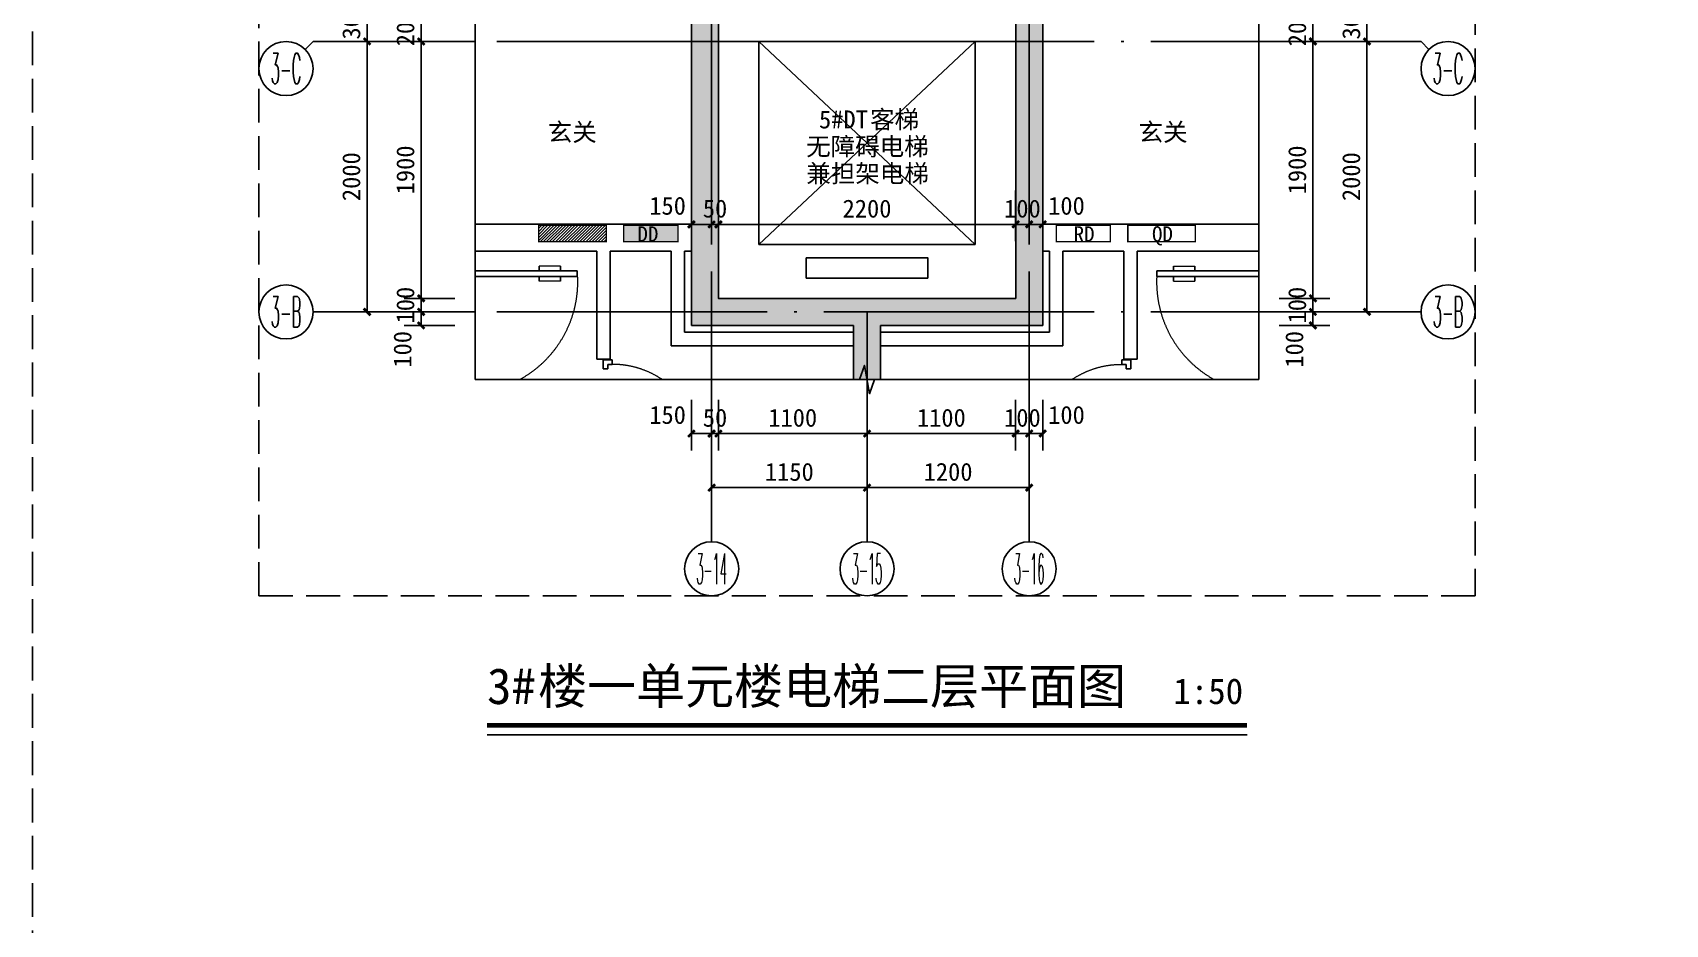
# Model space of a CAD drawing. Extents: x -10817 to 167545, y 26551 to 157048.
# Drawn here: x 62483 to 74566, y 111744 to 118339 of the extents above; entities that cross this region are included whole.
import ezdxf
from ezdxf.enums import TextEntityAlignment as Align
from ezdxf.xclip import XClip

# ---------------------------------------------------------------- set-up
doc = ezdxf.new("R2010")
doc.units = 0
doc.header["$LTSCALE"] = 1000
doc.header["$MEASUREMENT"] = 0
doc.header["$XCLIPFRAME"] = 0
doc.linetypes.add('DASH', pattern=[0.35, 0.25, -0.1])
doc.linetypes.add('DOTE', pattern=[2.42, 2, -0.2, 0.02, -0.2])
doc.layers.get('Defpoints').update_dxf_attribs({"color": 30, "linetype": 'DASH'})
for name, color, linetype in [('120-墙体$0$$0$A-ANNO-TEXT', 3, 'Continuous'), ('120-墙体$0$120-墙体$0$A-DOOR', 51, 'Continuous'), ('120-墙体$0$120-墙体$0$A-WALL-BLOK', 131, 'Continuous'), ('120-墙体$0$125-墙体$0$P-FIRE-FH', 1, 'Continuous'), ('120-墙体$0$P-FIRE-FH', 1, 'Continuous'), ('125-墙体$0$$0$A-ANNO-TEXT', 3, 'Continuous'), ('125-墙体$0$125-墙体$0$A-DOOR', 51, 'Continuous'), ('125-墙体$0$125-墙体$0$A-WALL-BLOK', 131, 'Continuous'), ('125-墙体$0$P-FIRE-FH', 1, 'Continuous'), ('125-核心筒-标准层$0$A-COLU-CONC-HATC', 204, 'Continuous'), ('125-核心筒-标准层$0$A-FLOR-EVTR', 51, 'Continuous'), ('125-核心筒-标准层$0$A-WALL-CONC', 9, 'Continuous'), ('3#-夹层$0$A-ANNO-TEXT', 7, 'Continuous'), ('A-ANNO-AXIS-CIRC', 3, 'Continuous'), ('A-ANNO-AXIS-TEXT', 7, 'Continuous'), ('A-ANNO-DIMS', 3, 'Continuous'), ('A-ANNO-DOTE', 10, 'DOTE'), ('A-ANNO-SYMB', 3, 'Continuous'), ('A-ANNO-TEXT', 7, 'Continuous'), ('A-DRAN-SYMB', 243, 'Continuous'), ('AXIS_TEXT', 7, 'Continuous')]:
    doc.layers.add(name, color=color, linetype=linetype)
doc.styles.add('120-墙体$0$Standard', font='')
doc.styles.add('125-墙体$0$Standard', font='')
doc.styles.add('3#-夹层$0$Standard', font='')
doc.styles.add('_TCH_AXIS', font='COMPLEX', dxfattribs={"bigfont": 'GBCBIG'})
doc.styles.add('_TCH_DIM_T3', font='')
doc.styles.add('COMPLEX', font='COMPLEX')
doc.styles.get("Standard").update_dxf_attribs({"font": ''})
doc.styles.get('120-墙体$0$Standard').set_extended_font_data('SimSun')
doc.styles.get('125-墙体$0$Standard').set_extended_font_data('SimSun')
doc.styles.get('3#-夹层$0$Standard').set_extended_font_data('SimSun')
doc.styles.get('_TCH_DIM_T3').set_extended_font_data('SimSun')
doc.styles.get('Standard').set_extended_font_data('SimSun')
doc.dimstyles.new('_TCH_ARCH&&50', dxfattribs={"dimtxt": 132.911392, "dimasz": 50, "dimexe": 125, "dimexo": 150, "dimgap": 50, "dimtad": 1, "dimdec": 0, "dimzin": 0, "dimdsep": 46, "dimtxsty": '_TCH_DIM_T3', "dimblk": 'ARCHTICK', "dimcen": 0.09, "dimclrt": 7, "dimazin": 2, "dimtfac": 1, "dimtdec": 0, "dimtix": 1, "dimtmove": 2, "dimatfit": 3, "dimfxl": 50, "dimtolj": 1, "dimtzin": 0, "dimarcsym": 0})

# ---------------------------------------------------------------- blocks, each defined once
blk = doc.blocks.new('120-墙体$0$GTFT')
at = {"layer": '120-墙体$0$125-墙体$0$P-FIRE-FH'}
h = blk.add_hatch(dxfattribs=at)
h.set_pattern_fill('ANSI31', color=256, scale=10, angle=180)
h.set_pattern_definition([(225, (-19117.115, 13159.851), (11.22532, -11.22532), [])])
h.paths.add_polyline_path([(-530, 120), (-1030, 120), (-1030, 0), (-530, 0)])
at = {"layer": '120-墙体$0$125-墙体$0$P-FIRE-FH', "linetype": 'Continuous', "lineweight": 13}
h = blk.add_hatch(color=250, dxfattribs=at)
h.dxf.hatch_style = 1
h.paths.add_polyline_path([(0, 0), (-400, 0), (-400, 120), (0, 120)])
at = {"layer": '120-墙体$0$P-FIRE-FH', "linetype": 'Continuous', "lineweight": 13, "const_width": 10}
for points in [[(-530, 120), (-1030, 120), (-1030, 0), (-530, 0)], [(0, 0), (-400, 0), (-400, 120), (0, 120)]]:
    blk.add_lwpolyline(points, close=True, dxfattribs=at)
at = {"layer": '120-墙体$0$$0$A-ANNO-TEXT', "color": 1, "style": '120-墙体$0$Standard'}
blk.add_text('DD', height=113.9, dxfattribs=at).set_placement((-299, 0))
blk = doc.blocks.new('120-墙体$0$120-墙体$0$$DorLib2D$00000009')
for p, q in [((0.413, 0.905), (0.413, 0.081)), ((0.454, 0.905), (0.413, 0.905)), ((0.454, 0.081), (0.454, 0.905)), ((0.413, 0.782), (0.378, 0.782)), ((0.489, 0.782), (0.454, 0.782)), ((0.413, 0.624), (0.378, 0.624)), ((0.489, 0.624), (0.454, 0.624)), ((-0.494, 0.081), (-0.453, 0.081)), ((-0.494, -0.002), (-0.494, 0.081)), ((-0.453, 0.081), (-0.453, 0.039)), ((-0.453, 0.039), (-0.412, 0.039)), ((-0.412, 0.039), (-0.412, -0.002)), ((0.413, 0.081), (0.454, 0.081)), ((0.454, 0.039), (0.413, 0.039)), ((0.413, 0.039), (0.413, -0.002)), ((0.495, 0.081), (0.454, 0.081)), ((0.454, 0.081), (0.454, 0.039)), ((0.495, -0.002), (0.495, 0.081)), ((-0.494, -0.002), (-0.494, -0.002)), ((-0.412, -0.002), (-0.494, -0.002)), ((0.413, -0.002), (0.495, -0.002)), ((0.495, -0.002), (0.495, -0.002))]:
    blk.add_line(p, q)
at = {"lineweight": 13}
for p, q in [((0.378, 0.782), (0.378, 0.624)), ((0.489, 0.782), (0.489, 0.624))]:
    blk.add_line(p, q, dxfattribs=at)
blk.add_arc((0.372, 0.082), 0.825, 87.134, 180.0717, dxfattribs=at)
blk = doc.blocks.new('120-墙体')
at = {"layer": '120-墙体$0$120-墙体$0$A-WALL-BLOK'}
for p, q in [((-8250, -6450), (-8350, -6450)), ((-8350, -6650), (-8350, -6450)), ((-7700, -6450), (-8250, -6450)), ((-6550, -6450), (-7700, -6450)), ((-8300, -6650), (-8350, -6650)), ((-8300, -6650), (-8300, -7250)), ((-7750, -6650), (-8200, -6650)), ((-8200, -6650), (-8200, -7350)), ((-7750, -6650), (-7750, -7450)), ((-6650, -6650), (-7650, -6650)), ((-7650, -7450), (-7650, -6650)), ((-8300, -7250), (-9550, -7250)), ((-9550, -7350), (-9550, -7250)), ((-8200, -7350), (-9550, -7350)), ((-7750, -7450), (-7650, -7450))]:
    blk.add_line(p, q, dxfattribs=at)
at = {"layer": 'Defpoints'}
blk.add_lwpolyline([(-7800, 100), (-7800, -3300), (-7050, -3300), (-7050, -4700), (-8350, -4700), (-8350, -7200), (-9550, -7200), (-9550, -11200)], dxfattribs=at)
at = {"xscale": -1}
blk.add_blockref('120-墙体$0$GTFT', (-8250, -6580), dxfattribs=at)
at = {"layer": '120-墙体$0$120-墙体$0$A-DOOR', "zscale": 100, "rotation": 270}
for p, xscale, yscale in [((-6600, -7250), -1000, -1000), ((-7700, -7850), 800, -800)]:
    blk.add_blockref('120-墙体$0$120-墙体$0$$DorLib2D$00000009', p, dxfattribs=dict(at, xscale=xscale, yscale=yscale))
blk = doc.blocks.new('125-核心筒-标准层$0$A$C524E5E6F')
at = {"layer": '125-核心筒-标准层$0$A-FLOR-EVTR'}
for points in [[(0, 0), (2200, 0), (2200, -2100), (0, -2100)], [(300, -200), (1900, -200), (1900, -1700), (300, -1700)], [(650, -1950), (1550, -1950), (1550, -1800), (650, -1800)]]:
    blk.add_lwpolyline(points, close=True, dxfattribs=at)
for points in [[(300, -1700), (1900, -200)], [(1900, -1700), (300, -200)]]:
    blk.add_lwpolyline(points, dxfattribs=at)
blk = doc.blocks.new('125-核心筒-标准层')
at = {"layer": '125-核心筒-标准层$0$A-COLU-CONC-HATC'}
for points in [[(-1300, -100), (-1100, 100), (-1100, 2200), (-1300, 2400)], [(1300, 2400), (1100, 2200), (1100, 100), (1300, -100)], [(-1100, 100), (-1300, -100), (-100, -100), (0, -33.3), (0, 100)], [(0, -33.3), (100, -100), (1300, -100), (1100, 100), (0, 100)], [(0, -33.3), (-100, -100), (-100, -3900), (0, -3966.7), (100, -3900), (100, -100)]]:
    blk.add_hatch(color=256, dxfattribs=at).paths.add_polyline_path(points)
at = {"layer": '125-核心筒-标准层$0$A-WALL-CONC'}
for p, q in [((-1300, -100), (-1300, 2400)), ((1300, 2400), (1300, -100)), ((-1100, 100), (-1100, 2200)), ((1100, 2200), (1100, 100)), ((-1100, 100), (0, 100)), ((0, 100), (1100, 100)), ((-1300, -100), (-100, -100)), ((-100, -100), (-100, -3900)), ((100, -100), (100, -3900)), ((100, -100), (1300, -100))]:
    blk.add_line(p, q, dxfattribs=at)
blk.add_blockref('125-核心筒-标准层$0$A$C524E5E6F', (-1100, 2200))
blk = doc.blocks.new('125-墙体$0$$0$FREVGFRTG')
at = {"layer": '125-墙体$0$P-FIRE-FH', "linetype": 'Continuous', "lineweight": 13, "const_width": 10}
for points in [[(0, 0), (400, 0), (400, 120), (0, 120)], [(530, 120), (1030, 120), (1030, 0), (530, 0)]]:
    blk.add_lwpolyline(points, close=True, dxfattribs=at)
at = {"layer": '125-墙体$0$$0$A-ANNO-TEXT', "color": 1, "style": '125-墙体$0$Standard'}
for s, p in [('RD', (129, 0)), ('QD', (709, 0))]:
    blk.add_text(s, height=113.9, dxfattribs=at).set_placement(p)
blk = doc.blocks.new('125-墙体$0$125-墙体$0$$DorLib2D$00000009')
for p, q in [((0.413, 0.905), (0.413, 0.081)), ((0.454, 0.905), (0.413, 0.905)), ((0.454, 0.081), (0.454, 0.905)), ((0.413, 0.782), (0.378, 0.782)), ((0.489, 0.782), (0.454, 0.782)), ((0.413, 0.624), (0.378, 0.624)), ((0.489, 0.624), (0.454, 0.624)), ((-0.494, 0.081), (-0.453, 0.081)), ((-0.494, -0.002), (-0.494, 0.081)), ((-0.453, 0.081), (-0.453, 0.039)), ((-0.453, 0.039), (-0.412, 0.039)), ((-0.412, 0.039), (-0.412, -0.002)), ((0.413, 0.081), (0.454, 0.081)), ((0.454, 0.039), (0.413, 0.039)), ((0.413, 0.039), (0.413, -0.002)), ((0.495, 0.081), (0.454, 0.081)), ((0.454, 0.081), (0.454, 0.039)), ((0.495, -0.002), (0.495, 0.081)), ((-0.494, -0.002), (-0.494, -0.002)), ((-0.412, -0.002), (-0.494, -0.002)), ((0.413, -0.002), (0.495, -0.002)), ((0.495, -0.002), (0.495, -0.002))]:
    blk.add_line(p, q)
at = {"lineweight": 13}
for p, q in [((0.378, 0.782), (0.378, 0.624)), ((0.489, 0.782), (0.489, 0.624))]:
    blk.add_line(p, q, dxfattribs=at)
blk.add_arc((0.372, 0.082), 0.825, 87.134, 180.0717, dxfattribs=at)
blk = doc.blocks.new('125-墙体')
at = {"layer": '125-墙体$0$125-墙体$0$A-WALL-BLOK'}
for p, q in [((7350, -6450), (8500, -6450)), ((8500, -6450), (9050, -6450)), ((9050, -6450), (9150, -6450)), ((9150, -6450), (9150, -6650)), ((7450, -6650), (8450, -6650)), ((8450, -6650), (8450, -7450)), ((8550, -6650), (9000, -6650)), ((8550, -7450), (8550, -6650)), ((9000, -6650), (9000, -7350)), ((9100, -6650), (9150, -6650)), ((9100, -6650), (9100, -7250)), ((9000, -7350), (10350, -7350)), ((9100, -7250), (10350, -7250)), ((10350, -7250), (10350, -7350)), ((8450, -7450), (8550, -7450))]:
    blk.add_line(p, q, dxfattribs=at)
at = {"layer": 'Defpoints'}
blk.add_lwpolyline([(8600, 100), (8600, -3300), (7850, -3300), (7850, -4700), (9150, -4700), (9150, -7200), (10350, -7200), (10350, -11200)], dxfattribs=at)
at = {"linetype": 'ByBlock', "xscale": -1}
blk.add_blockref('125-墙体$0$$0$FREVGFRTG', (9050, -6580), dxfattribs=at)
at = {"layer": '125-墙体$0$125-墙体$0$A-DOOR', "zscale": 100, "rotation": 270}
for p, xscale, yscale in [((7400, -7250), -1000, 1000), ((8500, -7850), 800, 800)]:
    blk.add_blockref('125-墙体$0$125-墙体$0$$DorLib2D$00000009', p, dxfattribs=dict(at, xscale=xscale, yscale=yscale))
blk = doc.blocks.new('雨水管')
at = {"layer": 'A-DRAN-SYMB'}
for p, q in [((-5, 0), (205, 0)), ((100, 105), (100, -105))]:
    blk.add_line(p, q, dxfattribs=at)
for radius in [50, 45]:
    blk.add_circle((100, 0), radius, dxfattribs=at)
blk = doc.blocks.new('VGVBFGV')
for p in [(-2150, 8250), (1850, 7600), (-10850, 800), (-7100, -4300), (6900, -4300)]:
    blk.add_blockref('雨水管', p)
blk = doc.blocks.new('A$C5A0209F6')
at = {"xscale": -1}
blk.add_blockref('VGVBFGV', (0, 0), dxfattribs=at)
blk = doc.blocks.new('_ArchTick')
at = {"color": 0, "linetype": 'ByBlock', "const_width": 0.4}
blk.add_lwpolyline([(-0.5, -0.5), (0.5, 0.5)], dxfattribs=at)
blk = doc.blocks.new('*D3100')
at = {"layer": 'A-ANNO-DIMS', "color": 0, "lineweight": -2, "transparency": 16777216}
for p, q in [((67508, 115224), (67508, 114849)), ((68658, 115224), (68658, 114849)), ((67508, 114974), (68658, 114974))]:
    blk.add_line(p, q, dxfattribs=at)
at = {"layer": 'Defpoints', "color": 0, "transparency": 16777216}
for p in [(67508, 115374), (68658, 115374), (68658, 114974)]:
    blk.add_point(p, dxfattribs=at)
at = {"layer": 'A-ANNO-DIMS', "color": 0, "lineweight": -2, "transparency": 16777216, "xscale": 50, "yscale": 50, "zscale": 50, "rotation": 180}
blk.add_blockref('_ArchTick', (67508, 114974), dxfattribs=at)
at = {"layer": 'A-ANNO-DIMS', "color": 0, "lineweight": -2, "transparency": 16777216, "xscale": 50, "yscale": 50, "zscale": 50}
blk.add_blockref('_ArchTick', (68658, 114974), dxfattribs=at)
at = {"layer": 'A-ANNO-DIMS', "color": 7, "transparency": 16777216, "insert": (68083, 115090), "char_height": 132.9, "attachment_point": 5, "style": '_TCH_DIM_T3'}
blk.add_mtext('\\A1;1150', dxfattribs=at)
blk = doc.blocks.new('*D3101')
at = {"layer": 'A-ANNO-DIMS', "color": 0, "lineweight": -2, "transparency": 16777216}
for p, q in [((68658, 115224), (68658, 114849)), ((69858, 115224), (69858, 114849)), ((68658, 114974), (69858, 114974))]:
    blk.add_line(p, q, dxfattribs=at)
at = {"layer": 'Defpoints', "color": 0, "transparency": 16777216}
for p in [(68658, 115374), (69858, 115374), (69858, 114974)]:
    blk.add_point(p, dxfattribs=at)
at = {"layer": 'A-ANNO-DIMS', "color": 0, "lineweight": -2, "transparency": 16777216, "xscale": 50, "yscale": 50, "zscale": 50, "rotation": 180}
blk.add_blockref('_ArchTick', (68658, 114974), dxfattribs=at)
at = {"layer": 'A-ANNO-DIMS', "color": 0, "lineweight": -2, "transparency": 16777216, "xscale": 50, "yscale": 50, "zscale": 50}
blk.add_blockref('_ArchTick', (69858, 114974), dxfattribs=at)
at = {"layer": 'A-ANNO-DIMS', "color": 7, "transparency": 16777216, "insert": (69258, 115090), "char_height": 132.9, "attachment_point": 5, "style": '_TCH_DIM_T3'}
blk.add_mtext('\\A1;1200', dxfattribs=at)
blk = doc.blocks.new('*D3113')
at = {"layer": 'A-ANNO-DIMS', "color": 0, "lineweight": -2, "transparency": 16777216}
for p, q in [((67358, 115624), (67358, 115249)), ((67508, 115624), (67508, 115249)), ((67358, 115374), (67508, 115374))]:
    blk.add_line(p, q, dxfattribs=at)
at = {"layer": 'Defpoints', "color": 0, "transparency": 16777216}
for p in [(67358, 115774), (67508, 115774), (67508, 115374)]:
    blk.add_point(p, dxfattribs=at)
at = {"layer": 'A-ANNO-DIMS', "color": 0, "lineweight": -2, "transparency": 16777216, "xscale": 50, "yscale": 50, "zscale": 50, "rotation": 180}
blk.add_blockref('_ArchTick', (67358, 115374), dxfattribs=at)
at = {"layer": 'A-ANNO-DIMS', "color": 0, "lineweight": -2, "transparency": 16777216, "xscale": 50, "yscale": 50, "zscale": 50}
blk.add_blockref('_ArchTick', (67508, 115374), dxfattribs=at)
at = {"layer": 'A-ANNO-DIMS', "color": 7, "transparency": 16777216, "insert": (67182, 115511), "char_height": 132.9, "attachment_point": 5, "style": '_TCH_DIM_T3'}
blk.add_mtext('\\A1;150', dxfattribs=at)
blk = doc.blocks.new('*D3114')
at = {"layer": 'A-ANNO-DIMS', "color": 0, "lineweight": -2, "transparency": 16777216}
for p, q in [((67508, 115624), (67508, 115249)), ((67558, 115624), (67558, 115249)), ((67508, 115374), (67458, 115374)), ((67508, 115374), (67558, 115374)), ((67558, 115374), (67608, 115374))]:
    blk.add_line(p, q, dxfattribs=at)
at = {"layer": 'Defpoints', "color": 0, "transparency": 16777216}
for p in [(67508, 115774), (67558, 115774), (67558, 115374)]:
    blk.add_point(p, dxfattribs=at)
at = {"layer": 'A-ANNO-DIMS', "color": 0, "lineweight": -2, "transparency": 16777216, "xscale": 50, "yscale": 50, "zscale": 50}
blk.add_blockref('_ArchTick', (67508, 115374), dxfattribs=at)
at = {"layer": 'A-ANNO-DIMS', "color": 0, "lineweight": -2, "transparency": 16777216, "xscale": 50, "yscale": 50, "zscale": 50, "rotation": 180}
blk.add_blockref('_ArchTick', (67558, 115374), dxfattribs=at)
at = {"layer": 'A-ANNO-DIMS', "color": 7, "transparency": 16777216, "insert": (67533, 115490), "char_height": 132.9, "attachment_point": 5, "style": '_TCH_DIM_T3'}
blk.add_mtext('\\A1;50', dxfattribs=at)
blk = doc.blocks.new('*D3115')
at = {"layer": 'A-ANNO-DIMS', "color": 0, "lineweight": -2, "transparency": 16777216}
for p, q in [((67558, 115624), (67558, 115249)), ((68658, 115624), (68658, 115249)), ((67558, 115374), (68658, 115374))]:
    blk.add_line(p, q, dxfattribs=at)
at = {"layer": 'Defpoints', "color": 0, "transparency": 16777216}
for p in [(67558, 115774), (68658, 115774), (68658, 115374)]:
    blk.add_point(p, dxfattribs=at)
at = {"layer": 'A-ANNO-DIMS', "color": 0, "lineweight": -2, "transparency": 16777216, "xscale": 50, "yscale": 50, "zscale": 50, "rotation": 180}
blk.add_blockref('_ArchTick', (67558, 115374), dxfattribs=at)
at = {"layer": 'A-ANNO-DIMS', "color": 0, "lineweight": -2, "transparency": 16777216, "xscale": 50, "yscale": 50, "zscale": 50}
blk.add_blockref('_ArchTick', (68658, 115374), dxfattribs=at)
at = {"layer": 'A-ANNO-DIMS', "color": 7, "transparency": 16777216, "insert": (68108, 115490), "char_height": 132.9, "attachment_point": 5, "style": '_TCH_DIM_T3'}
blk.add_mtext('\\A1;1100', dxfattribs=at)
blk = doc.blocks.new('*D3116')
at = {"layer": 'A-ANNO-DIMS', "color": 0, "lineweight": -2, "transparency": 16777216}
for p, q in [((68658, 115624), (68658, 115249)), ((69758, 115624), (69758, 115249)), ((68658, 115374), (69758, 115374))]:
    blk.add_line(p, q, dxfattribs=at)
at = {"layer": 'Defpoints', "color": 0, "transparency": 16777216}
for p in [(68658, 115774), (69758, 115774), (69758, 115374)]:
    blk.add_point(p, dxfattribs=at)
at = {"layer": 'A-ANNO-DIMS', "color": 0, "lineweight": -2, "transparency": 16777216, "xscale": 50, "yscale": 50, "zscale": 50, "rotation": 180}
blk.add_blockref('_ArchTick', (68658, 115374), dxfattribs=at)
at = {"layer": 'A-ANNO-DIMS', "color": 0, "lineweight": -2, "transparency": 16777216, "xscale": 50, "yscale": 50, "zscale": 50}
blk.add_blockref('_ArchTick', (69758, 115374), dxfattribs=at)
at = {"layer": 'A-ANNO-DIMS', "color": 7, "transparency": 16777216, "insert": (69208, 115490), "char_height": 132.9, "attachment_point": 5, "style": '_TCH_DIM_T3'}
blk.add_mtext('\\A1;1100', dxfattribs=at)
blk = doc.blocks.new('*D3117')
at = {"layer": 'A-ANNO-DIMS', "color": 0, "lineweight": -2, "transparency": 16777216}
for p, q in [((69758, 115624), (69758, 115249)), ((69858, 115624), (69858, 115249)), ((69758, 115374), (69708, 115374)), ((69758, 115374), (69858, 115374)), ((69858, 115374), (69908, 115374))]:
    blk.add_line(p, q, dxfattribs=at)
at = {"layer": 'Defpoints', "color": 0, "transparency": 16777216}
for p in [(69758, 115774), (69858, 115774), (69858, 115374)]:
    blk.add_point(p, dxfattribs=at)
at = {"layer": 'A-ANNO-DIMS', "color": 0, "lineweight": -2, "transparency": 16777216, "xscale": 50, "yscale": 50, "zscale": 50}
blk.add_blockref('_ArchTick', (69758, 115374), dxfattribs=at)
at = {"layer": 'A-ANNO-DIMS', "color": 0, "lineweight": -2, "transparency": 16777216, "xscale": 50, "yscale": 50, "zscale": 50, "rotation": 180}
blk.add_blockref('_ArchTick', (69858, 115374), dxfattribs=at)
at = {"layer": 'A-ANNO-DIMS', "color": 7, "transparency": 16777216, "insert": (69808, 115490), "char_height": 132.9, "attachment_point": 5, "style": '_TCH_DIM_T3'}
blk.add_mtext('\\A1;100', dxfattribs=at)
blk = doc.blocks.new('*D3118')
at = {"layer": 'A-ANNO-DIMS', "color": 0, "lineweight": -2, "transparency": 16777216}
for p, q in [((69858, 115624), (69858, 115249)), ((69958, 115624), (69958, 115249)), ((69858, 115374), (69958, 115374))]:
    blk.add_line(p, q, dxfattribs=at)
at = {"layer": 'Defpoints', "color": 0, "transparency": 16777216}
for p in [(69858, 115774), (69958, 115774), (69958, 115374)]:
    blk.add_point(p, dxfattribs=at)
at = {"layer": 'A-ANNO-DIMS', "color": 0, "lineweight": -2, "transparency": 16777216, "xscale": 50, "yscale": 50, "zscale": 50, "rotation": 180}
blk.add_blockref('_ArchTick', (69858, 115374), dxfattribs=at)
at = {"layer": 'A-ANNO-DIMS', "color": 0, "lineweight": -2, "transparency": 16777216, "xscale": 50, "yscale": 50, "zscale": 50}
blk.add_blockref('_ArchTick', (69958, 115374), dxfattribs=at)
at = {"layer": 'A-ANNO-DIMS', "color": 7, "transparency": 16777216, "insert": (70134, 115511), "char_height": 132.9, "attachment_point": 5, "style": '_TCH_DIM_T3'}
blk.add_mtext('\\A1;100', dxfattribs=at)
blk = doc.blocks.new('*D3123')
at = {"layer": 'A-ANNO-DIMS', "color": 0, "lineweight": -2, "transparency": 16777216}
for p, q in [((65608, 116274), (65233, 116274)), ((65358, 116174), (65358, 116274)), ((65608, 116174), (65233, 116174))]:
    blk.add_line(p, q, dxfattribs=at)
at = {"layer": 'Defpoints', "color": 0, "transparency": 16777216}
for p in [(65358, 116274), (65758, 116274), (65758, 116174)]:
    blk.add_point(p, dxfattribs=at)
at = {"layer": 'A-ANNO-DIMS', "color": 0, "lineweight": -2, "transparency": 16777216, "xscale": 50, "yscale": 50, "zscale": 50}
for p, rotation in [((65358, 116274), 90), ((65358, 116174), 270)]:
    blk.add_blockref('_ArchTick', p, dxfattribs=dict(at, rotation=rotation))
at = {"layer": 'A-ANNO-DIMS', "color": 7, "transparency": 16777216, "insert": (65221, 115997), "char_height": 132.9, "attachment_point": 5, "rotation": 90, "style": '_TCH_DIM_T3'}
blk.add_mtext('\\A1;100', dxfattribs=at)
blk = doc.blocks.new('*D3124')
at = {"layer": 'A-ANNO-DIMS', "color": 0, "lineweight": -2, "transparency": 16777216}
for p, q in [((65608, 116374), (65233, 116374)), ((65358, 116374), (65358, 116424)), ((65358, 116274), (65358, 116374)), ((65608, 116274), (65233, 116274)), ((65358, 116274), (65358, 116224))]:
    blk.add_line(p, q, dxfattribs=at)
at = {"layer": 'Defpoints', "color": 0, "transparency": 16777216}
for p in [(65358, 116374), (65758, 116374), (65758, 116274)]:
    blk.add_point(p, dxfattribs=at)
at = {"layer": 'A-ANNO-DIMS', "color": 0, "lineweight": -2, "transparency": 16777216, "xscale": 50, "yscale": 50, "zscale": 50}
for p, rotation in [((65358, 116374), 270), ((65358, 116274), 90)]:
    blk.add_blockref('_ArchTick', p, dxfattribs=dict(at, rotation=rotation))
at = {"layer": 'A-ANNO-DIMS', "color": 7, "transparency": 16777216, "insert": (65242, 116324), "char_height": 132.9, "attachment_point": 5, "rotation": 90, "style": '_TCH_DIM_T3'}
blk.add_mtext('\\A1;100', dxfattribs=at)
blk = doc.blocks.new('*D3125')
at = {"layer": 'A-ANNO-DIMS', "color": 0, "lineweight": -2, "transparency": 16777216}
for p, q in [((65608, 118274), (65233, 118274)), ((65358, 116374), (65358, 118274)), ((65608, 116374), (65233, 116374))]:
    blk.add_line(p, q, dxfattribs=at)
at = {"layer": 'Defpoints', "color": 0, "transparency": 16777216}
for p in [(65358, 118274), (65758, 118274), (65758, 116374)]:
    blk.add_point(p, dxfattribs=at)
at = {"layer": 'A-ANNO-DIMS', "color": 0, "lineweight": -2, "transparency": 16777216, "xscale": 50, "yscale": 50, "zscale": 50}
for p, rotation in [((65358, 118274), 90), ((65358, 116374), 270)]:
    blk.add_blockref('_ArchTick', p, dxfattribs=dict(at, rotation=rotation))
at = {"layer": 'A-ANNO-DIMS', "color": 7, "transparency": 16777216, "insert": (65242, 117324), "char_height": 132.9, "attachment_point": 5, "rotation": 90, "style": '_TCH_DIM_T3'}
blk.add_mtext('\\A1;1900', dxfattribs=at)
blk = doc.blocks.new('*D3126')
at = {"layer": 'A-ANNO-DIMS', "color": 0, "lineweight": -2, "transparency": 16777216}
for p, q in [((65608, 118474), (65233, 118474)), ((65358, 118474), (65358, 118524)), ((65358, 118274), (65358, 118474)), ((65608, 118274), (65233, 118274)), ((65358, 118274), (65358, 118224))]:
    blk.add_line(p, q, dxfattribs=at)
at = {"layer": 'Defpoints', "color": 0, "transparency": 16777216}
for p in [(65358, 118474), (65758, 118474), (65758, 118274)]:
    blk.add_point(p, dxfattribs=at)
at = {"layer": 'A-ANNO-DIMS', "color": 0, "lineweight": -2, "transparency": 16777216, "xscale": 50, "yscale": 50, "zscale": 50}
for p, rotation in [((65358, 118474), 270), ((65358, 118274), 90)]:
    blk.add_blockref('_ArchTick', p, dxfattribs=dict(at, rotation=rotation))
at = {"layer": 'A-ANNO-DIMS', "color": 7, "transparency": 16777216, "insert": (65242, 118374), "char_height": 132.9, "attachment_point": 5, "rotation": 90, "style": '_TCH_DIM_T3'}
blk.add_mtext('\\A1;200', dxfattribs=at)
blk = doc.blocks.new('*D3144')
at = {"layer": 'A-ANNO-DIMS', "color": 0, "lineweight": -2, "transparency": 16777216}
for p, q in [((65208, 118274), (64833, 118274)), ((64958, 116274), (64958, 118274)), ((65208, 116274), (64833, 116274))]:
    blk.add_line(p, q, dxfattribs=at)
at = {"layer": 'Defpoints', "color": 0, "transparency": 16777216}
for p in [(64958, 118274), (65358, 118274), (65358, 116274)]:
    blk.add_point(p, dxfattribs=at)
at = {"layer": 'A-ANNO-DIMS', "color": 0, "lineweight": -2, "transparency": 16777216, "xscale": 50, "yscale": 50, "zscale": 50}
for p, rotation in [((64958, 118274), 90), ((64958, 116274), 270)]:
    blk.add_blockref('_ArchTick', p, dxfattribs=dict(at, rotation=rotation))
at = {"layer": 'A-ANNO-DIMS', "color": 7, "transparency": 16777216, "insert": (64842, 117274), "char_height": 132.9, "attachment_point": 5, "rotation": 90, "style": '_TCH_DIM_T3'}
blk.add_mtext('\\A1;2000', dxfattribs=at)
blk = doc.blocks.new('*D3145')
at = {"layer": 'A-ANNO-DIMS', "color": 0, "lineweight": -2, "transparency": 16777216}
for p, q in [((65208, 118574), (64833, 118574)), ((64958, 118574), (64958, 118624)), ((64958, 118274), (64958, 118574)), ((65208, 118274), (64833, 118274)), ((64958, 118274), (64958, 118224))]:
    blk.add_line(p, q, dxfattribs=at)
at = {"layer": 'Defpoints', "color": 0, "transparency": 16777216}
for p in [(64958, 118574), (65358, 118574), (65358, 118274)]:
    blk.add_point(p, dxfattribs=at)
at = {"layer": 'A-ANNO-DIMS', "color": 0, "lineweight": -2, "transparency": 16777216, "xscale": 50, "yscale": 50, "zscale": 50}
for p, rotation in [((64958, 118574), 270), ((64958, 118274), 90)]:
    blk.add_blockref('_ArchTick', p, dxfattribs=dict(at, rotation=rotation))
at = {"layer": 'A-ANNO-DIMS', "color": 7, "transparency": 16777216, "insert": (64842, 118424), "char_height": 132.9, "attachment_point": 5, "rotation": 90, "style": '_TCH_DIM_T3'}
blk.add_mtext('\\A1;300', dxfattribs=at)
blk = doc.blocks.new('*D3158')
at = {"layer": 'A-ANNO-DIMS', "color": 0, "lineweight": -2, "transparency": 16777216}
for p, q in [((71708, 116274), (72083, 116274)), ((71958, 116174), (71958, 116274)), ((71708, 116174), (72083, 116174))]:
    blk.add_line(p, q, dxfattribs=at)
at = {"layer": 'Defpoints', "color": 0, "transparency": 16777216}
for p in [(71558, 116274), (71958, 116274), (71558, 116174)]:
    blk.add_point(p, dxfattribs=at)
at = {"layer": 'A-ANNO-DIMS', "color": 0, "lineweight": -2, "transparency": 16777216, "xscale": 50, "yscale": 50, "zscale": 50}
for p, rotation in [((71958, 116274), 90), ((71958, 116174), 270)]:
    blk.add_blockref('_ArchTick', p, dxfattribs=dict(at, rotation=rotation))
at = {"layer": 'A-ANNO-DIMS', "color": 7, "transparency": 16777216, "insert": (71821, 115997), "char_height": 132.9, "attachment_point": 5, "rotation": 90, "style": '_TCH_DIM_T3'}
blk.add_mtext('\\A1;100', dxfattribs=at)
blk = doc.blocks.new('*D3159')
at = {"layer": 'A-ANNO-DIMS', "color": 0, "lineweight": -2, "transparency": 16777216}
for p, q in [((71708, 116374), (72083, 116374)), ((71958, 116374), (71958, 116424)), ((71958, 116274), (71958, 116374)), ((71708, 116274), (72083, 116274)), ((71958, 116274), (71958, 116224))]:
    blk.add_line(p, q, dxfattribs=at)
at = {"layer": 'Defpoints', "color": 0, "transparency": 16777216}
for p in [(71558, 116374), (71958, 116374), (71558, 116274)]:
    blk.add_point(p, dxfattribs=at)
at = {"layer": 'A-ANNO-DIMS', "color": 0, "lineweight": -2, "transparency": 16777216, "xscale": 50, "yscale": 50, "zscale": 50}
for p, rotation in [((71958, 116374), 270), ((71958, 116274), 90)]:
    blk.add_blockref('_ArchTick', p, dxfattribs=dict(at, rotation=rotation))
at = {"layer": 'A-ANNO-DIMS', "color": 7, "transparency": 16777216, "insert": (71842, 116324), "char_height": 132.9, "attachment_point": 5, "rotation": 90, "style": '_TCH_DIM_T3'}
blk.add_mtext('\\A1;100', dxfattribs=at)
blk = doc.blocks.new('*D3160')
at = {"layer": 'A-ANNO-DIMS', "color": 0, "lineweight": -2, "transparency": 16777216}
for p, q in [((71708, 118274), (72083, 118274)), ((71958, 116374), (71958, 118274)), ((71708, 116374), (72083, 116374))]:
    blk.add_line(p, q, dxfattribs=at)
at = {"layer": 'Defpoints', "color": 0, "transparency": 16777216}
for p in [(71558, 118274), (71958, 118274), (71558, 116374)]:
    blk.add_point(p, dxfattribs=at)
at = {"layer": 'A-ANNO-DIMS', "color": 0, "lineweight": -2, "transparency": 16777216, "xscale": 50, "yscale": 50, "zscale": 50}
for p, rotation in [((71958, 118274), 90), ((71958, 116374), 270)]:
    blk.add_blockref('_ArchTick', p, dxfattribs=dict(at, rotation=rotation))
at = {"layer": 'A-ANNO-DIMS', "color": 7, "transparency": 16777216, "insert": (71842, 117324), "char_height": 132.9, "attachment_point": 5, "rotation": 90, "style": '_TCH_DIM_T3'}
blk.add_mtext('\\A1;1900', dxfattribs=at)
blk = doc.blocks.new('*D3161')
at = {"layer": 'A-ANNO-DIMS', "color": 0, "lineweight": -2, "transparency": 16777216}
for p, q in [((71708, 118474), (72083, 118474)), ((71958, 118474), (71958, 118524)), ((71958, 118274), (71958, 118474)), ((71708, 118274), (72083, 118274)), ((71958, 118274), (71958, 118224))]:
    blk.add_line(p, q, dxfattribs=at)
at = {"layer": 'Defpoints', "color": 0, "transparency": 16777216}
for p in [(71558, 118474), (71958, 118474), (71558, 118274)]:
    blk.add_point(p, dxfattribs=at)
at = {"layer": 'A-ANNO-DIMS', "color": 0, "lineweight": -2, "transparency": 16777216, "xscale": 50, "yscale": 50, "zscale": 50}
for p, rotation in [((71958, 118474), 270), ((71958, 118274), 90)]:
    blk.add_blockref('_ArchTick', p, dxfattribs=dict(at, rotation=rotation))
at = {"layer": 'A-ANNO-DIMS', "color": 7, "transparency": 16777216, "insert": (71842, 118374), "char_height": 132.9, "attachment_point": 5, "rotation": 90, "style": '_TCH_DIM_T3'}
blk.add_mtext('\\A1;200', dxfattribs=at)
blk = doc.blocks.new('*D3172')
at = {"layer": 'A-ANNO-DIMS', "color": 0, "lineweight": -2, "transparency": 16777216}
for p, q in [((72108, 118274), (72483, 118274)), ((72358, 116274), (72358, 118274)), ((72108, 116274), (72483, 116274))]:
    blk.add_line(p, q, dxfattribs=at)
at = {"layer": 'Defpoints', "color": 0, "transparency": 16777216}
for p in [(71958, 118274), (72358, 118274), (71958, 116274)]:
    blk.add_point(p, dxfattribs=at)
at = {"layer": 'A-ANNO-DIMS', "color": 0, "lineweight": -2, "transparency": 16777216, "xscale": 50, "yscale": 50, "zscale": 50}
for p, rotation in [((72358, 118274), 90), ((72358, 116274), 270)]:
    blk.add_blockref('_ArchTick', p, dxfattribs=dict(at, rotation=rotation))
at = {"layer": 'A-ANNO-DIMS', "color": 7, "transparency": 16777216, "insert": (72242, 117274), "char_height": 132.9, "attachment_point": 5, "rotation": 90, "style": '_TCH_DIM_T3'}
blk.add_mtext('\\A1;2000', dxfattribs=at)
blk = doc.blocks.new('*D3173')
at = {"layer": 'A-ANNO-DIMS', "color": 0, "lineweight": -2, "transparency": 16777216}
for p, q in [((72108, 118574), (72483, 118574)), ((72358, 118574), (72358, 118624)), ((72358, 118274), (72358, 118574)), ((72108, 118274), (72483, 118274)), ((72358, 118274), (72358, 118224))]:
    blk.add_line(p, q, dxfattribs=at)
at = {"layer": 'Defpoints', "color": 0, "transparency": 16777216}
for p in [(71958, 118574), (72358, 118574), (71958, 118274)]:
    blk.add_point(p, dxfattribs=at)
at = {"layer": 'A-ANNO-DIMS', "color": 0, "lineweight": -2, "transparency": 16777216, "xscale": 50, "yscale": 50, "zscale": 50}
for p, rotation in [((72358, 118574), 270), ((72358, 118274), 90)]:
    blk.add_blockref('_ArchTick', p, dxfattribs=dict(at, rotation=rotation))
at = {"layer": 'A-ANNO-DIMS', "color": 7, "transparency": 16777216, "insert": (72242, 118424), "char_height": 132.9, "attachment_point": 5, "rotation": 90, "style": '_TCH_DIM_T3'}
blk.add_mtext('\\A1;300', dxfattribs=at)
blk = doc.blocks.new('*D3177')
at = {"layer": 'A-ANNO-DIMS', "color": 0, "lineweight": -2, "transparency": 16777216}
for p, q in [((69858, 117171), (69858, 116796)), ((69958, 117171), (69958, 116796)), ((69858, 116921), (69958, 116921))]:
    blk.add_line(p, q, dxfattribs=at)
at = {"layer": 'Defpoints', "color": 0, "transparency": 16777216}
for p in [(69858, 117321), (69958, 117321), (69958, 116921)]:
    blk.add_point(p, dxfattribs=at)
at = {"layer": 'A-ANNO-DIMS', "color": 0, "lineweight": -2, "transparency": 16777216, "xscale": 50, "yscale": 50, "zscale": 50, "rotation": 180}
blk.add_blockref('_ArchTick', (69858, 116921), dxfattribs=at)
at = {"layer": 'A-ANNO-DIMS', "color": 0, "lineweight": -2, "transparency": 16777216, "xscale": 50, "yscale": 50, "zscale": 50}
blk.add_blockref('_ArchTick', (69958, 116921), dxfattribs=at)
at = {"layer": 'A-ANNO-DIMS', "color": 7, "transparency": 16777216, "insert": (70134, 117058), "char_height": 132.9, "attachment_point": 5, "style": '_TCH_DIM_T3'}
blk.add_mtext('\\A1;100', dxfattribs=at)
blk = doc.blocks.new('*D3178')
at = {"layer": 'A-ANNO-DIMS', "color": 0, "lineweight": -2, "transparency": 16777216}
for p, q in [((69758, 117171), (69758, 116796)), ((69858, 117171), (69858, 116796)), ((69758, 116921), (69708, 116921)), ((69758, 116921), (69858, 116921)), ((69858, 116921), (69908, 116921))]:
    blk.add_line(p, q, dxfattribs=at)
at = {"layer": 'Defpoints', "color": 0, "transparency": 16777216}
for p in [(69758, 117321), (69858, 117321), (69858, 116921)]:
    blk.add_point(p, dxfattribs=at)
at = {"layer": 'A-ANNO-DIMS', "color": 0, "lineweight": -2, "transparency": 16777216, "xscale": 50, "yscale": 50, "zscale": 50}
blk.add_blockref('_ArchTick', (69758, 116921), dxfattribs=at)
at = {"layer": 'A-ANNO-DIMS', "color": 0, "lineweight": -2, "transparency": 16777216, "xscale": 50, "yscale": 50, "zscale": 50, "rotation": 180}
blk.add_blockref('_ArchTick', (69858, 116921), dxfattribs=at)
at = {"layer": 'A-ANNO-DIMS', "color": 7, "transparency": 16777216, "insert": (69808, 117037), "char_height": 132.9, "attachment_point": 5, "style": '_TCH_DIM_T3'}
blk.add_mtext('\\A1;100', dxfattribs=at)
blk = doc.blocks.new('*D3179')
at = {"layer": 'A-ANNO-DIMS', "color": 0, "lineweight": -2, "transparency": 16777216}
for p, q in [((67558, 117171), (67558, 116796)), ((69758, 117171), (69758, 116796)), ((67558, 116921), (69758, 116921))]:
    blk.add_line(p, q, dxfattribs=at)
at = {"layer": 'Defpoints', "color": 0, "transparency": 16777216}
for p in [(67558, 117321), (69758, 117321), (69758, 116921)]:
    blk.add_point(p, dxfattribs=at)
at = {"layer": 'A-ANNO-DIMS', "color": 0, "lineweight": -2, "transparency": 16777216, "xscale": 50, "yscale": 50, "zscale": 50, "rotation": 180}
blk.add_blockref('_ArchTick', (67558, 116921), dxfattribs=at)
at = {"layer": 'A-ANNO-DIMS', "color": 0, "lineweight": -2, "transparency": 16777216, "xscale": 50, "yscale": 50, "zscale": 50}
blk.add_blockref('_ArchTick', (69758, 116921), dxfattribs=at)
at = {"layer": 'A-ANNO-DIMS', "color": 7, "transparency": 16777216, "insert": (68658, 117037), "char_height": 132.9, "attachment_point": 5, "style": '_TCH_DIM_T3'}
blk.add_mtext('\\A1;2200', dxfattribs=at)
blk = doc.blocks.new('*D3180')
at = {"layer": 'A-ANNO-DIMS', "color": 0, "lineweight": -2, "transparency": 16777216}
for p, q in [((67508, 117171), (67508, 116796)), ((67558, 117171), (67558, 116796)), ((67508, 116921), (67458, 116921)), ((67508, 116921), (67558, 116921)), ((67558, 116921), (67608, 116921))]:
    blk.add_line(p, q, dxfattribs=at)
at = {"layer": 'Defpoints', "color": 0, "transparency": 16777216}
for p in [(67508, 117321), (67558, 117321), (67558, 116921)]:
    blk.add_point(p, dxfattribs=at)
at = {"layer": 'A-ANNO-DIMS', "color": 0, "lineweight": -2, "transparency": 16777216, "xscale": 50, "yscale": 50, "zscale": 50}
blk.add_blockref('_ArchTick', (67508, 116921), dxfattribs=at)
at = {"layer": 'A-ANNO-DIMS', "color": 0, "lineweight": -2, "transparency": 16777216, "xscale": 50, "yscale": 50, "zscale": 50, "rotation": 180}
blk.add_blockref('_ArchTick', (67558, 116921), dxfattribs=at)
at = {"layer": 'A-ANNO-DIMS', "color": 7, "transparency": 16777216, "insert": (67533, 117037), "char_height": 132.9, "attachment_point": 5, "style": '_TCH_DIM_T3'}
blk.add_mtext('\\A1;50', dxfattribs=at)
blk = doc.blocks.new('*D3181')
at = {"layer": 'A-ANNO-DIMS', "color": 0, "lineweight": -2, "transparency": 16777216}
for p, q in [((67358, 117171), (67358, 116796)), ((67508, 117171), (67508, 116796)), ((67358, 116921), (67508, 116921))]:
    blk.add_line(p, q, dxfattribs=at)
at = {"layer": 'Defpoints', "color": 0, "transparency": 16777216}
for p in [(67358, 117321), (67508, 117321), (67508, 116921)]:
    blk.add_point(p, dxfattribs=at)
at = {"layer": 'A-ANNO-DIMS', "color": 0, "lineweight": -2, "transparency": 16777216, "xscale": 50, "yscale": 50, "zscale": 50, "rotation": 180}
blk.add_blockref('_ArchTick', (67358, 116921), dxfattribs=at)
at = {"layer": 'A-ANNO-DIMS', "color": 0, "lineweight": -2, "transparency": 16777216, "xscale": 50, "yscale": 50, "zscale": 50}
blk.add_blockref('_ArchTick', (67508, 116921), dxfattribs=at)
at = {"layer": 'A-ANNO-DIMS', "color": 7, "transparency": 16777216, "insert": (67182, 117058), "char_height": 132.9, "attachment_point": 5, "style": '_TCH_DIM_T3'}
blk.add_mtext('\\A1;150', dxfattribs=at)
blk = doc.blocks.new('_AXISO')
blk.add_circle((0, 0), 0.5)
at = {"layer": 'AXIS_TEXT', "style": 'COMPLEX', "width": 1.041667}
blk.add_attdef('A', text='', height=0.56, dxfattribs=at).set_placement((-0.25, -0.28), (0.25, -0.28), align=Align.FIT)

msp = doc.modelspace()

# ---------------------------------------------------------------- linework, layer by layer
at = {"layer": 'A-ANNO-AXIS-CIRC'}
for p, q in [((64499.6, 118214.9), (64558.1, 118273.5)), ((65758.1, 118273.5), (64558.1, 118273.5)), ((71558.2, 118273.5), (72758.2, 118273.5)), ((72816.7, 118214.9), (72758.2, 118273.5)), ((65758.1, 116273.5), (64558.1, 116273.5)), ((71558.2, 116273.5), (72758.2, 116273.5)), ((67508.1, 115773.5), (67508.1, 114573.5)), ((68658.1, 115773.5), (68658.1, 114573.5)), ((69858.1, 115773.5), (69858.1, 114573.5))]:
    msp.add_line(p, q, dxfattribs=at)
at = {"layer": 'A-ANNO-DOTE', "elevation": 0}
for points in [[(67508.2, 114573.5), (67508.2, 130072.6)], [(69858.2, 114573.5), (69858.2, 130072.6)], [(72758.2, 118273.5), (64558.1, 118273.5)], [(72758.2, 116273.5), (64558.1, 116273.5)], [(68658.2, 114573.5), (68658.2, 116273.5)]]:
    msp.add_lwpolyline(points, dxfattribs=at)
at = {"layer": 'A-ANNO-SYMB'}
for points in [[(65758.1, 115773.5), (65758.1, 122266.8), (65653.1, 122305), (65863.1, 122342), (65758.1, 122379.3), (65758.1, 128872.6)], [(71558.1, 128872.6), (71558.1, 122379.3), (71663.1, 122341.1), (71453.1, 122304.1), (71558.1, 122266.8), (71558.1, 115773.5)], [(71558.1, 115773.5), (68714.4, 115773.5), (68676.2, 115668.5), (68639.1, 115878.5), (68601.9, 115773.5), (65758.1, 115773.5)], [(65845.8, 113144.9), (71470.5, 113144.9)]]:
    msp.add_lwpolyline(points, dxfattribs=at)
at = {"layer": 'A-ANNO-SYMB', "const_width": 35}
msp.add_lwpolyline([(65845.8, 113214.9), (71470.5, 113214.9)], dxfattribs=at)
at = {"layer": 'Defpoints'}
for points in [[(62483.1, 134198.4), (99533.1, 134198.4), (99533.1, 105498.4), (62483.1, 105498.4)], [(64158.1, 130472.6), (73158.1, 130472.6), (73158.1, 114173.5), (64158.1, 114173.5)]]:
    msp.add_lwpolyline(points, close=True, dxfattribs=at)
at = {"layer": 'Defpoints', "elevation": 0}
msp.add_lwpolyline([(65758.1, 115773.5), (71558.1, 115773.5), (71558.1, 128872.6), (65758.1, 128872.6)], close=True, dxfattribs=at)

# ---------------------------------------------------------------- block references
ref = msp.add_blockref('125-核心筒-标准层', (68658.1, 116273.5, 0), dxfattribs=dict(xscale=-1))
XClip(ref).set_block_clipping_path([(-2900, -500), (2900, 12599.0639831296)])
ref = msp.add_blockref('A$C5A0209F6', (68658.1, 116273.5, 0))
XClip(ref).set_block_clipping_path([(-2900, -500), (2900, 12599.0639831296)])
ref = msp.add_blockref('120-墙体', (59008.1, 123373.5, 0), dxfattribs=dict(xscale=-1))
XClip(ref).set_block_clipping_path([(-12550, -7600), (-6750, 5499.0639831296)])
ref = msp.add_blockref('125-墙体', (79108.1, 123373.5, 0), dxfattribs=dict(xscale=-1))
XClip(ref).set_block_clipping_path([(7550, -7600), (13350, 5499.0639831296)])
at = {"layer": 'A-ANNO-AXIS-CIRC'}
ref = msp.add_blockref('_AXISO', (64358.1, 118073.5), dxfattribs=dict(at, xscale=400, yscale=400, zscale=400))
ref.add_attrib('A', '3-C', dxfattribs={"layer": 'A-ANNO-AXIS-TEXT', "height": 226.27, "style": '_TCH_AXIS', "width": 0.35}).set_placement((64245, 117960.4), (64471.3, 117960.4), align=Align.FIT)
ref = msp.add_blockref('_AXISO', (72958.2, 118073.5), dxfattribs=dict(at, xscale=400, yscale=400, zscale=400))
ref.add_attrib('A', '3-C', dxfattribs={"layer": 'A-ANNO-AXIS-TEXT', "height": 226.27, "style": '_TCH_AXIS', "width": 0.35}).set_placement((72845, 117960.4), (73071.3, 117960.4), align=Align.FIT)
ref = msp.add_blockref('_AXISO', (64358.1, 116273.5), dxfattribs=dict(at, xscale=400, yscale=400, zscale=400))
ref.add_attrib('A', '3-B', dxfattribs={"layer": 'A-ANNO-AXIS-TEXT', "height": 226.27, "style": '_TCH_AXIS', "width": 0.33871}).set_placement((64245, 116160.4), (64471.3, 116160.4), align=Align.FIT)
ref = msp.add_blockref('_AXISO', (72958.2, 116273.5), dxfattribs=dict(at, xscale=400, yscale=400, zscale=400))
ref.add_attrib('A', '3-B', dxfattribs={"layer": 'A-ANNO-AXIS-TEXT', "height": 226.27, "style": '_TCH_AXIS', "width": 0.33871}).set_placement((72845, 116160.4), (73071.3, 116160.4), align=Align.FIT)
ref = msp.add_blockref('_AXISO', (67508.1, 114373.5), dxfattribs=dict(at, xscale=400, yscale=400, zscale=400))
ref.add_attrib('A', '3-14', dxfattribs={"layer": 'A-ANNO-AXIS-TEXT', "height": 226.27, "style": '_TCH_AXIS', "width": 0.276316}).set_placement((67395, 114260.4), (67621.3, 114260.4), align=Align.FIT)
ref = msp.add_blockref('_AXISO', (68658.1, 114373.5), dxfattribs=dict(at, xscale=400, yscale=400, zscale=400))
ref.add_attrib('A', '3-15', dxfattribs={"layer": 'A-ANNO-AXIS-TEXT', "height": 226.27, "style": '_TCH_AXIS', "width": 0.283784}).set_placement((68545, 114260.4), (68771.3, 114260.4), align=Align.FIT)
ref = msp.add_blockref('_AXISO', (69858.1, 114373.5), dxfattribs=dict(at, xscale=400, yscale=400, zscale=400))
ref.add_attrib('A', '3-16', dxfattribs={"layer": 'A-ANNO-AXIS-TEXT', "height": 226.27, "style": '_TCH_AXIS', "width": 0.283784}).set_placement((69745, 114260.4), (69971.3, 114260.4), align=Align.FIT)

# ---------------------------------------------------------------- texts
at = {"layer": '3#-夹层$0$A-ANNO-TEXT', "style": '3#-夹层$0$Standard'}
for p in [(66295.3, 117537.4, 0), (70668.1, 117537.4, 0)]:
    msp.add_text('玄关', height=132.91, dxfattribs=at).set_placement(p)
at = {"layer": 'A-ANNO-TEXT'}
for s, p in [('5#DT', (68302.5, 117630.8, 0)), ('客梯', (68680.6, 117630.8, 0)), ('无障碍电梯', (68208, 117430.8, 0)), ('兼担架电梯', (68208.7, 117230.8, 0))]:
    msp.add_text(s, height=132.91, dxfattribs=at).set_placement(p)
at = {"layer": 'A-ANNO-TEXT', "color": 7}
for s, height, p in [('3#', 265.82, (65845.8, 113373.5)), ('楼一单元楼电梯二层平面图', 265.823, (66223.8, 113373.5)), ('1:50', 189.87, (70924.7, 113373.5))]:
    msp.add_text(s, height=height, dxfattribs=at).set_placement(p)

# ---------------------------------------------------------------- dimensions: what is measured, and where the dimension line sits
at = {"layer": 'A-ANNO-DIMS'}
for p1, p2, distance, picture, middle in [((65358.1, 118273.5), (65358.1, 118573.5), 400, '*D3145', (64841.7, 118423.5)), ((71958.2, 118273.5), (71958.2, 118573.5), -400, '*D3173', (72241.7, 118423.5)), ((65758.1, 118273.5), (65758.1, 118473.5), 400, '*D3126', (65241.7, 118373.5)), ((71558.2, 118273.5), (71558.2, 118473.5), -400, '*D3161', (71841.7, 118373.5)), ((65358.1, 116273.5), (65358.1, 118273.5), 400, '*D3144', (64841.7, 117273.5)), ((65758.1, 116373.5), (65758.1, 118273.5), 400, '*D3125', (65241.7, 117323.5)), ((71558.2, 116373.5), (71558.2, 118273.5), -400, '*D3160', (71841.7, 117323.5)), ((71958.2, 116273.5), (71958.2, 118273.5), -400, '*D3172', (72241.7, 117273.5)), ((67508.2, 117320.7), (67558.2, 117320.7), -400, '*D3180', (67533.2, 117037.1)), ((67558.2, 117320.7), (69758.2, 117320.7), -400, '*D3179', (68658.2, 117037.1)), ((69758.2, 117320.7), (69858.2, 117320.7), -400, '*D3178', (69808.2, 117037.1)), ((65758.1, 116273.5), (65758.1, 116373.5), 400, '*D3124', (65241.7, 116323.5)), ((71558.2, 116273.5), (71558.2, 116373.5), -400, '*D3159', (71841.7, 116323.5)), ((67508.1, 115773.5), (67558.2, 115773.5), -400, '*D3114', (67533.1, 115490)), ((67558.2, 115773.5), (68658.1, 115773.5), -400, '*D3115', (68108.1, 115490)), ((68658.1, 115773.5), (69758.2, 115773.5), -400, '*D3116', (69208.1, 115490)), ((69758.2, 115773.5), (69858.2, 115773.5), -400, '*D3117', (69808.2, 115490)), ((67508.2, 115373.5), (68658.1, 115373.5), -400, '*D3100', (68083.1, 115090)), ((68658.1, 115373.5), (69858.2, 115373.5), -400, '*D3101', (69258.1, 115090))]:
    dim = msp.add_aligned_dim(p1=p1, p2=p2, distance=distance, dimstyle='_TCH_ARCH&&50', dxfattribs=at)
    dim.commit()
    dim.dimension.update_dxf_attribs({"geometry": picture, "text_midpoint": middle})
for base, p1, p2, angle, picture, middle in [((67508.2, 116920.7), (67358.2, 117320.7), (67508.2, 117320.7), 0, '*D3181', (67181.9, 117058.2)), ((69958.2, 116920.7), (69858.2, 117320.7), (69958.2, 117320.7), 0, '*D3177', (70134.4, 117058.2)), ((65358.1, 116273.5), (65758.1, 116173.5), (65758.1, 116273.5), 90, '*D3123', (65220.6, 115997.3)), ((71958.2, 116273.5), (71558.2, 116173.5), (71558.2, 116273.5), 90, '*D3158', (71820.7, 115997.3)), ((67508.1, 115373.5), (67358.2, 115773.5), (67508.1, 115773.5), 0, '*D3113', (67181.9, 115511)), ((69958.2, 115373.5), (69858.2, 115773.5), (69958.2, 115773.5), 0, '*D3118', (70134.4, 115511))]:
    dim = msp.add_linear_dim(base=base, p1=p1, p2=p2, angle=angle, dimstyle='_TCH_ARCH&&50', dxfattribs=at)
    dim.commit()
    dim.dimension.update_dxf_attribs({"geometry": picture, "text_midpoint": middle, "dimtype": 161})

doc.saveas('drawing.dxf')
